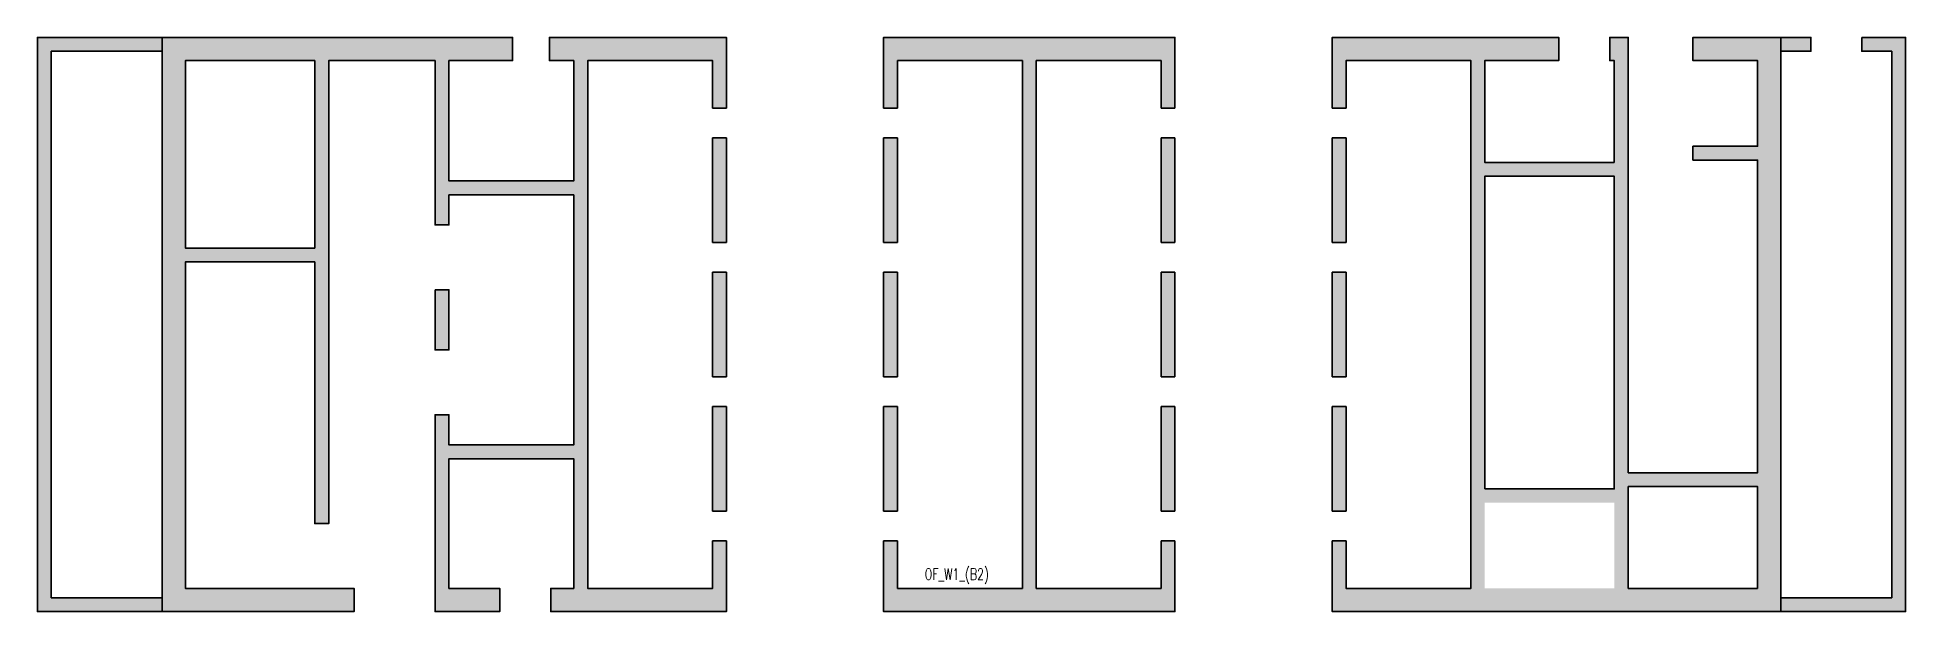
# Model space of a CAD drawing. Header units: millimetres. Extents: x 37600 to 78000, y 51800 to 64200.
import ezdxf

# ---------------------------------------------------------------- set-up
doc = ezdxf.new("R2010")
doc.units = ezdxf.units.MM
doc.layers.get('Defpoints').update_dxf_attribs({"color": 151, "lineweight": 9})
doc.layers.add('NDC_S_HATCH COLUMN AND WALL', color=251, linetype='Continuous', lineweight=13)
doc.layers.add('NDC_S_WALL', color=6, linetype='Continuous', lineweight=35)
doc.styles.add('NDC_BAR 2', font='romans.shx', dxfattribs={"width": 0.8})

msp = doc.modelspace()

# ---------------------------------------------------------------- hatches: boundary and pattern name
at = {"layer": 'NDC_S_HATCH COLUMN AND WALL', "ltscale": 200}
h = msp.add_hatch(color=256, dxfattribs=at)
h.dxf.hatch_style = 1
h.paths.add_polyline_path([(42601, 64200), (40300, 64200), (40300, 51800), (44450, 51800), (44450, 52300), (40800, 52300), (40800, 59350), (43600, 59350), (43600, 53700), (43900, 53700), (43900, 62798), (43900, 63700), (46200, 63700), (46200, 60150), (46500, 60150), (46500, 60800), (49200, 60800), (49200, 55400), (46500, 55400), (46500, 56050), (46200, 56050), (46200, 51800), (47600, 51800), (47600, 52300), (46500, 52300), (46500, 55100), (49200, 55100), (49200, 52300), (48700, 52300), (48700, 51800), (52500, 51800), (52500, 53328), (52200, 53328), (52200, 52300), (49500, 52300), (49500, 63700), (52200, 63700), (52200, 62672), (52500, 62672), (52500, 64200), (48672, 64200), (48672, 63700), (49200, 63700), (49200, 61100), (46500, 61100), (46500, 63700), (47875, 63700), (47875, 64200)])
h.paths.add_polyline_path([(43600, 63700), (43600, 62798), (43600, 59650), (40800, 59650), (40800, 63700), (42601, 63700)], flags=16)
h.paths.add_polyline_path([(37600, 64200), (37600, 51800), (40300, 51800), (40300, 52100), (37900, 52100), (37900, 63900), (40300, 63900), (40300, 64200)])
h.paths.add_polyline_path([(52200, 59772), (52500, 59772), (52500, 62028), (52200, 62028)], flags=17)
h.paths.add_polyline_path([(46200, 57450), (46500, 57450), (46500, 58750), (46200, 58750)], flags=17)
h.paths.add_polyline_path([(52200, 56872), (52500, 56872), (52500, 59128), (52200, 59128)], flags=17)
h.paths.add_polyline_path([(52500, 56228), (52200, 56228), (52200, 53972), (52500, 53972)], flags=17)
h = msp.add_hatch(color=256, dxfattribs=at)
h.dxf.hatch_style = 1
h.paths.add_polyline_path([(62200, 64200), (55900, 64200), (55900, 62672), (56200, 62672), (56200, 63700), (58900, 63700), (58900, 52300), (56200, 52300), (56200, 53328), (55900, 53328), (55900, 51800), (62200, 51800), (62200, 53328), (61900, 53328), (61900, 52300), (59200, 52300), (59200, 63700), (61900, 63700), (61900, 62672), (62200, 62672)])
h.paths.add_polyline_path([(56200, 62028), (55900, 62028), (55900, 59772), (56200, 59772)], flags=17)
h.paths.add_polyline_path([(56200, 59128), (55900, 59128), (55900, 56872), (56200, 56872)], flags=17)
h.paths.add_polyline_path([(56200, 56228), (55900, 56228), (55900, 53972), (56200, 53972)], flags=17)
h.paths.add_polyline_path([(62200, 56228), (61900, 56228), (61900, 53972), (62200, 53972)], flags=17)
h.paths.add_polyline_path([(62200, 59128), (61900, 59128), (61900, 56872), (62200, 56872)], flags=17)
h.paths.add_polyline_path([(62200, 62028), (61900, 62028), (61900, 59772), (62200, 59772)], flags=17)
h.paths.add_polyline_path([(70498, 64200), (65600, 64200), (65600, 62672), (65900, 62672), (65900, 63700), (68600, 63700), (68600, 52300), (65900, 52300), (65900, 53328), (65600, 53328), (65600, 51800), (75300, 51800), (75300, 64200), (73400, 64200), (73400, 63700), (74800, 63700), (74800, 61850), (73400, 61850), (73400, 61550), (74800, 61550), (74800, 54800), (72000, 54800), (72000, 64200), (71600, 64200), (71600, 63700), (71700, 63700), (71700, 61500), (68900, 61500), (68900, 63700), (70498, 63700)])
h.paths.add_polyline_path([(68900, 61200), (71700, 61200), (71700, 54450), (68900, 54450)], flags=16)
h.paths.add_polyline_path([(68900, 54150), (71700, 54150), (71700, 52300), (68900, 52300)], flags=16)
h.paths.add_polyline_path([(72000, 54500), (74800, 54500), (74800, 52300), (72000, 52300)], flags=16)
h.paths.add_polyline_path([(65900, 62028), (65600, 62028), (65600, 59772), (65900, 59772)], flags=17)
h.paths.add_polyline_path([(65900, 59128), (65600, 59128), (65600, 56872), (65900, 56872)], flags=17)
h.paths.add_polyline_path([(65900, 56228), (65600, 56228), (65600, 53972), (65900, 53972)], flags=17)
h.paths.add_polyline_path([(75950, 64200), (75300, 64200), (75300, 63900), (75950, 63900)])
h.paths.add_polyline_path([(78000, 64200), (77050, 64200), (77050, 63900), (77700, 63900), (77700, 52100), (75300, 52100), (75300, 51800), (78000, 51800)])
h = msp.add_hatch(color=256, dxfattribs=at)
h.dxf.hatch_style = 1
h.paths.add_polyline_path([(46200, 58750), (46200, 57450), (46500, 57450), (46500, 58750)])

# ---------------------------------------------------------------- linework, layer by layer
at = {"layer": 'NDC_S_WALL', "ltscale": 200}
for points in [[(40300, 64200), (37600, 64200), (37600, 51800), (40300, 51800)], [(40300, 52100), (37900, 52100), (37900, 63900), (40300, 63900)], [(52500, 53328), (52500, 51800), (48700, 51800), (48700, 52300), (49200, 52300), (49200, 55100), (46500, 55100), (46500, 52300), (47600, 52300), (47600, 51800), (46200, 51800), (46200, 56050), (46500, 56050), (46500, 55400), (49200, 55400), (49200, 60800), (46500, 60800), (46500, 60150), (46200, 60150), (46200, 63700), (43900, 63700), (43900, 62798), (43900, 53700), (43600, 53700), (43600, 59350), (40800, 59350), (40800, 52300), (44450, 52300), (44450, 51800), (40300, 51800), (40300, 64200), (42601, 64200)], [(42601, 64200), (47875, 64200), (47875, 63700), (46500, 63700), (46500, 61100), (49200, 61100), (49200, 63700), (48672, 63700), (48672, 64200), (52500, 64200), (52500, 62672)], [(75300, 64200), (75950, 64200), (75950, 63900), (75300, 63900), (75300, 64200)], [(77050, 64200), (78000, 64200), (78000, 51800), (75300, 51800)], [(75300, 52100), (77700, 52100), (77700, 63900), (77050, 63900), (77050, 64200)], [(42601, 63700), (40800, 63700), (40800, 59650), (43600, 59650), (43600, 62798), (43600, 63700), (42601, 63700)], [(52200, 62672), (52500, 62672)], [(56200, 62672), (55900, 62672)], [(62200, 62672), (61900, 62672)], [(65900, 62672), (65600, 62672)], [(52500, 62028), (52200, 62028)], [(52500, 62028), (52500, 59772)], [(55900, 62028), (56200, 62028)], [(61900, 62028), (62200, 62028)], [(65600, 62028), (65900, 62028)], [(52200, 59772), (52500, 59772)], [(56200, 59772), (55900, 59772)], [(62200, 59772), (61900, 59772)], [(65900, 59772), (65600, 59772)], [(52500, 59128), (52200, 59128)], [(52500, 59128), (52500, 56872)], [(55900, 59128), (56200, 59128)], [(61900, 59128), (62200, 59128)], [(65600, 59128), (65900, 59128)], [(52200, 56872), (52500, 56872)], [(56200, 56872), (55900, 56872)], [(62200, 56872), (61900, 56872)], [(65900, 56872), (65600, 56872)], [(52500, 56228), (52200, 56228)], [(52500, 56228), (52500, 53972)], [(55900, 56228), (56200, 56228)], [(61900, 56228), (62200, 56228)], [(65600, 56228), (65900, 56228)], [(52200, 53972), (52500, 53972)], [(56200, 53972), (55900, 53972)], [(62200, 53972), (61900, 53972)], [(65900, 53972), (65600, 53972)], [(52500, 53328), (52200, 53328)], [(55900, 53328), (56200, 53328)], [(61900, 53328), (62200, 53328)], [(65600, 53328), (65900, 53328)]]:
    msp.add_lwpolyline(points, dxfattribs=at)
at = {"layer": 'NDC_S_WALL'}
for points in [[(55900, 62672), (55900, 64200), (62200, 64200), (62200, 62672)], [(71700, 61500), (71700, 63700), (71600, 63700), (71600, 64200), (72000, 64200), (72000, 54800), (74800, 54800), (74800, 61550), (73400, 61550), (73400, 61850), (74800, 61850), (74800, 63700), (73400, 63700), (73400, 64200), (75300, 64200), (75300, 51800), (65600, 51800), (65600, 53328)], [(65600, 62672), (65600, 64200), (70498, 64200), (70498, 63700), (68900, 63700), (68900, 61500), (71700, 61500)], [(52200, 62672), (52200, 63700), (49500, 63700), (49500, 52300), (52200, 52300), (52200, 53328)], [(56200, 62672), (56200, 63700), (58900, 63700), (58900, 52300), (56200, 52300), (56200, 53328)], [(61900, 53328), (61900, 52300), (59200, 52300), (59200, 63700), (61900, 63700), (61900, 62672)], [(65900, 53328), (65900, 52300), (68600, 52300), (68600, 63700), (65900, 63700), (65900, 62672)], [(52200, 59772), (52200, 62028)], [(55900, 59772), (55900, 62028)], [(56200, 59772), (56200, 62028)], [(61900, 62028), (61900, 59772)], [(62200, 62028), (62200, 59772)], [(65600, 59772), (65600, 62028)], [(65900, 62028), (65900, 59772)], [(68900, 54450), (68900, 61200), (71700, 61200), (71700, 54450), (68900, 54450)], [(52200, 56872), (52200, 59128)], [(55900, 56872), (55900, 59128)], [(56200, 56872), (56200, 59128)], [(61900, 59128), (61900, 56872)], [(62200, 59128), (62200, 56872)], [(65600, 56872), (65600, 59128)], [(65900, 59128), (65900, 56872)], [(52200, 53972), (52200, 56228)], [(55900, 53972), (55900, 56228)], [(56200, 53972), (56200, 56228)], [(61900, 56228), (61900, 53972)], [(62200, 56228), (62200, 53972)], [(65600, 53972), (65600, 56228)], [(65900, 56228), (65900, 53972)], [(62200, 53328), (62200, 51800), (55900, 51800), (55900, 53328)]]:
    msp.add_lwpolyline(points, dxfattribs=at)
for points in [[(46200, 58750), (46200, 57450), (46500, 57450), (46500, 58750)], [(74800, 52300), (72000, 52300), (72000, 54500), (74800, 54500)]]:
    msp.add_lwpolyline(points, close=True, dxfattribs=at)
msp.add_lwpolyline([(71700, 52300, 0, 0, 0), (68900, 52300, 0, 0, 0), (68900, 54150, 0, 0, 0), (71700, 54150, 300, 300, 0), (71700, 54150, 0, 0, 0)], format="xyseb", close=True, dxfattribs=at)

# ---------------------------------------------------------------- texts
at = {"layer": 'Defpoints', "style": 'NDC_BAR 2', "width": 0.7}
msp.add_text('OF_W1_(B2)', height=250, dxfattribs=at).set_placement((56788, 52483))

doc.saveas('drawing.dxf')
